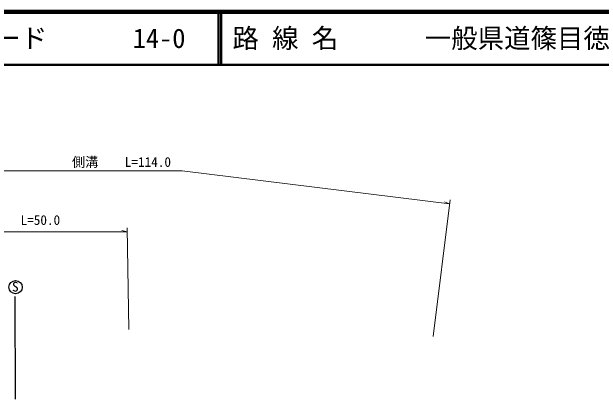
# Model space of a CAD drawing. Units: millimetres, scale not verified. Extents: x 40000 to 680000, y 20000 to 380000.
# Drawn here: x 138661 to 250096, y 306823 to 380000 of the extents above; entities that cross this region are included whole.
import ezdxf
from ezdxf.enums import TextEntityAlignment as Align

# ---------------------------------------------------------------- set-up
doc = ezdxf.new("R2010")
doc.units = ezdxf.units.MM
doc.header["$LTSCALE"] = 1000
for name, color, linetype, lineweight in [('M-BGD', 7, 'Continuous', 13), ('M-STR-HTXT', 7, 'Continuous', 13), ('M-TTL', 2, 'Continuous', 140), ('M-TTL-LINE', 7, 'Continuous', 50)]:
    doc.layers.add(name, color=color, linetype=linetype, lineweight=lineweight)
doc.layers.add('M-TTL-TXT', color=7, linetype='Continuous')
doc.styles.add('ＭＳ ゴシック', font='')
doc.styles.get('ＭＳ ゴシック').set_extended_font_data('MS Gothic')

msp = doc.modelspace()

# ---------------------------------------------------------------- linework, layer by layer
at = {"layer": 'M-BGD', "lineweight": 25}
msp.add_line((139333, 306823), (139284, 326246), dxfattribs=at)
msp.add_circle((139381, 327983), 1250, dxfattribs=at)
at = {"layer": 'M-STR-HTXT'}
for p, q in [((105625, 349941), (170847, 349941)), ((170847, 349941), (221443, 343753)), ((218328, 318680), (221534, 344484)), ((221443, 343753), (220471, 344095)), ((160797, 319999), (160473, 339178)), ((105820, 338441), (160485, 338441)), ((160485, 338441), (159478, 338663))]:
    msp.add_line(p, q, dxfattribs=at)
at = {"layer": 'M-TTL'}
msp.add_line((680000, 380000), (40000, 380000), dxfattribs=at)
at = {"layer": 'M-TTL-LINE'}
for p, q in [((177750, 380000), (177750, 370000)), ((178250, 380000), (178250, 370000)), ((40000, 370000), (680000, 370000))]:
    msp.add_line(p, q, dxfattribs=at)

# ---------------------------------------------------------------- texts
at = {"layer": 'M-BGD', "style": 'ＭＳ ゴシック'}
msp.add_text('S', height=1833, dxfattribs=at).set_placement((138702, 326609), align=Align.BOTTOM_LEFT)
at = {"layer": 'M-STR-HTXT', "style": 'ＭＳ ゴシック'}
for s, p in [('側溝\u3000\u3000L=114.0', (150032, 350165)), ('ガードパイプ\u3000\u3000L=50.0', (120323, 339201))]:
    msp.add_text(s, height=1833, dxfattribs=at).set_placement(p, align=Align.BOTTOM_LEFT)
at = {"layer": 'M-TTL-TXT', "style": 'ＭＳ ゴシック'}
for s, p in [('図面コード', (120380, 375000)), ('14-0', (161521, 375000)), ('路 線 名', (180380, 375000)), ('一般県道篠目徳佐下線', (216734, 375000))]:
    msp.add_text(s, height=3666, dxfattribs=at).set_placement(p, align=Align.MIDDLE_LEFT)

doc.saveas('drawing.dxf')
